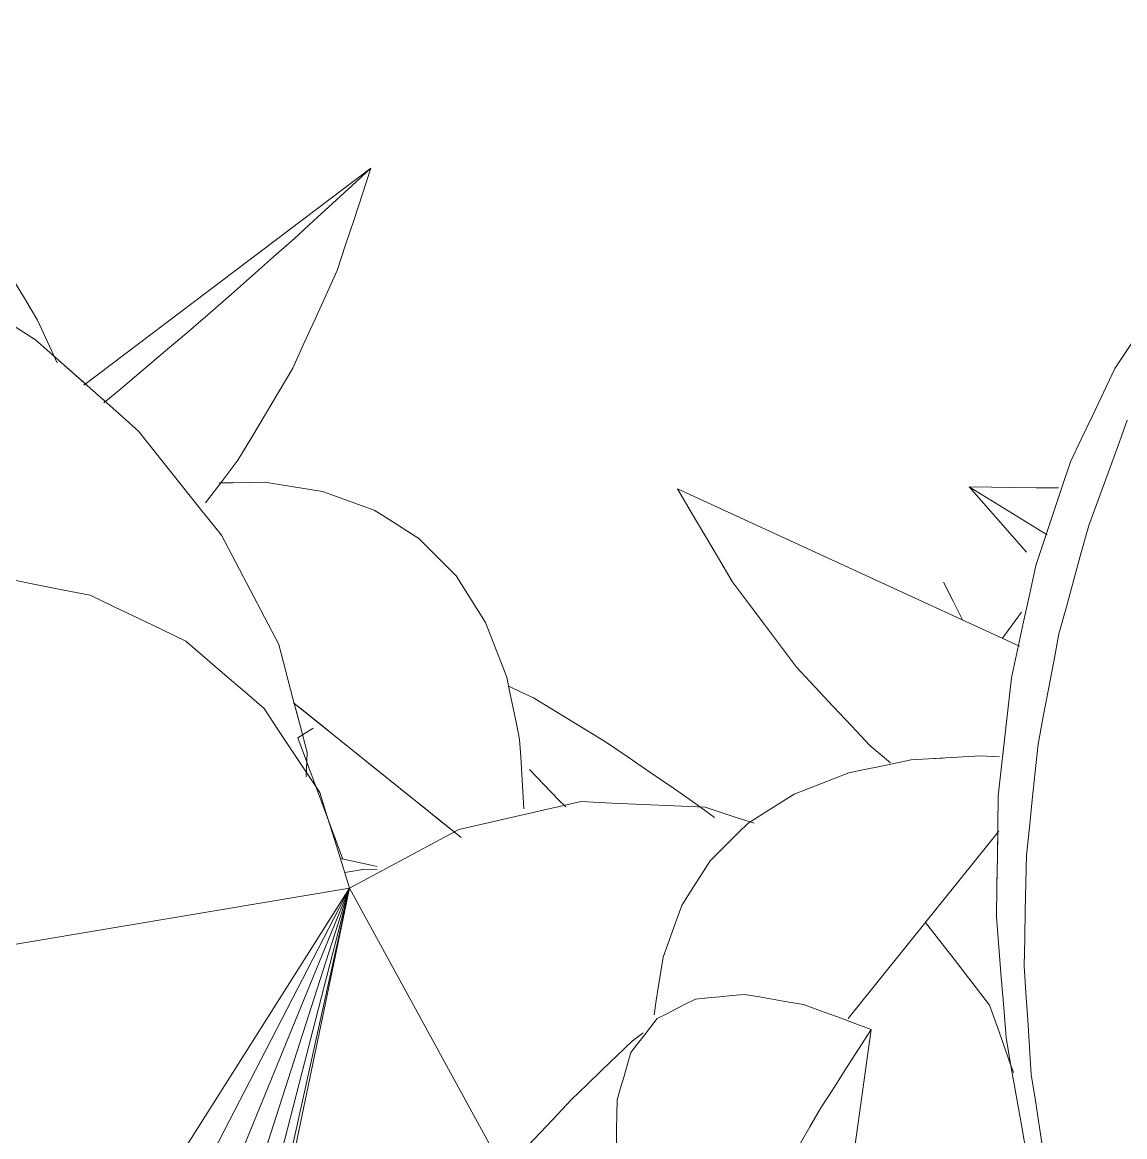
# Model space of a CAD drawing. Header units: metres. Extents: x -18.34 to -13.25, y -25.49 to -16.26.
# Drawn here: x -15.04048 to -14.99162, y -16.58252 to -16.53313 of the extents above; entities that cross this region are included whole.
import ezdxf

# ---------------------------------------------------------------- set-up
doc = ezdxf.new("R2010")
doc.units = ezdxf.units.M
doc.layers.add('Importações nas famílias', color=7, linetype='Continuous', lineweight=5)
doc.layers.add('Vegetação', color=7, linetype='Continuous', lineweight=5)

# ---------------------------------------------------------------- blocks, each defined once
blk = doc.blocks.new('Planta_pergolado_12200 - plantas pergolado_skp_Component_12-V9-Pavimento 02 - Executivo')
at = {"layer": 'Importações nas famílias', "color": 9, "flags": 128}
blk.add_lwpolyline([(0.201591, 0.160989), (0.20076, 0.161302), (0.199945, 0.161609)], dxfattribs=at)
blk = doc.blocks.new('Planta_pergolado_12200 - plantas pergolado_skp_Component_16-V11-Pavimento 02 - Executivo')
blk.add_blockref('Planta_pergolado_12200 - plantas pergolado_skp_Component_12-V9-Pavimento 02 - Executivo', (0, 0))
blk = doc.blocks.new('Planta_pergolado_12200 - plantas pergolado_skp_Component_12-V15-Pavimento 02 - Executivo')
at = {"layer": 'Importações nas famílias', "color": 9}
for p, q in [((0.194713, 0.07914), (0.194664, 0.079575)), ((0.194664, 0.076098), (0.194713, 0.076533))]:
    blk.add_line(p, q, dxfattribs=at)
at = {"layer": 'Importações nas famílias', "color": 9, "flags": 128}
for points in [[(0.194078, 0.081294), (0.193836, 0.081714), (0.193593, 0.082134), (0.193351, 0.082555), (0.193109, 0.082975)], [(0.194664, 0.079575), (0.194518, 0.080005), (0.194371, 0.080435), (0.194225, 0.080864), (0.194078, 0.081294)], [(0.194078, 0.074379), (0.194225, 0.074809), (0.194371, 0.075238), (0.194518, 0.075668), (0.194664, 0.076098)], [(0.193109, 0.072698), (0.193351, 0.073118), (0.193593, 0.073538), (0.193836, 0.073959), (0.194078, 0.074379)], [(0.192149, 0.071537), (0.192438, 0.071886), (0.192773, 0.072292), (0.193109, 0.072698)]]:
    blk.add_lwpolyline(points, dxfattribs=at)
blk = doc.blocks.new('Planta_pergolado_12200 - plantas pergolado_skp_Component_12-V16-Pavimento 02 - Executivo')
at = {"layer": 'Importações nas famílias', "color": 9, "flags": 128}
for points in [[(0.191887, 0.064873), (0.192159, 0.064331), (0.192584, 0.063482)], [(0.192584, 0.063482), (0.192898, 0.062633), (0.193212, 0.061784), (0.193526, 0.060934), (0.193841, 0.060085)], [(0.193841, 0.060085), (0.194036, 0.059255), (0.194232, 0.058425), (0.194428, 0.057595), (0.194624, 0.056765)], [(0.194624, 0.056765), (0.194696, 0.055974), (0.194769, 0.055183), (0.194842, 0.054392), (0.194915, 0.053601)], [(0.194915, 0.053601), (0.194863, 0.052867), (0.194811, 0.052134)]]:
    blk.add_lwpolyline(points, dxfattribs=at)
blk = doc.blocks.new('Planta_pergolado_12200 - plantas pergolado_skp_Component_17-V17-Pavimento 02 - Executivo')
at = {"layer": 'Importações nas famílias', "color": 9}
for p, q in [((0.193796, 0.091238), (0.193764, 0.090477)), ((0.193124, 0.08409), (0.193019, 0.083654))]:
    blk.add_line(p, q, dxfattribs=at)
at = {"layer": 'Importações nas famílias', "color": 9, "flags": 128}
for points in [[(0.193764, 0.090477), (0.193695, 0.089573), (0.193625, 0.08867), (0.193556, 0.087766), (0.193486, 0.086863)], [(0.193486, 0.086863), (0.193396, 0.08617), (0.193305, 0.085477), (0.193215, 0.084783), (0.193124, 0.08409)]]:
    blk.add_lwpolyline(points, dxfattribs=at)
blk = doc.blocks.new('Planta_pergolado_12200 - plantas pergolado_skp_Component_16-V25-Pavimento 02 - Executivo')
for name in ['Planta_pergolado_12200 - plantas pergolado_skp_Component_17-V17-Pavimento 02 - Executivo', 'Planta_pergolado_12200 - plantas pergolado_skp_Component_12-V15-Pavimento 02 - Executivo', 'Planta_pergolado_12200 - plantas pergolado_skp_Component_12-V16-Pavimento 02 - Executivo']:
    blk.add_blockref(name, (0, 0))
blk = doc.blocks.new('Planta_pergolado_12200 - plantas pergolado_skp_Component_12-V21-Pavimento 02 - Executivo')
at = {"layer": 'Importações nas famílias', "color": 9}
blk.add_line((0.193129, 0.071553), (0.192242, 0.071578), dxfattribs=at)
at = {"layer": 'Importações nas famílias', "color": 9, "flags": 128}
for points in [[(0.196639, 0.07106), (0.195762, 0.071183), (0.194884, 0.071306), (0.194006, 0.07143), (0.193129, 0.071553)], [(0.200077, 0.070182), (0.199218, 0.070401), (0.198358, 0.070621), (0.197499, 0.07084), (0.196639, 0.07106)], [(0.20174, 0.069555), (0.200908, 0.069868), (0.200077, 0.070182)]]:
    blk.add_lwpolyline(points, dxfattribs=at)
blk = doc.blocks.new('Planta_pergolado_12200 - plantas pergolado_skp_Component_17-V23-Pavimento 02 - Executivo')
at = {"layer": 'Importações nas famílias', "color": 9}
for p, q in [((0.186379, 0.079879), (0.18678, 0.079577)), ((0.187578, 0.078649), (0.188028, 0.078042)), ((0.191932, 0.066044), (0.191985, 0.064977))]:
    blk.add_line(p, q, dxfattribs=at)
blk = doc.blocks.new('Planta_pergolado_12200 - plantas pergolado_skp_Component_16-V1401-Pavimento 02 - Executivo')
for name in ['Planta_pergolado_12200 - plantas pergolado_skp_Component_17-V23-Pavimento 02 - Executivo', 'Planta_pergolado_12200 - plantas pergolado_skp_Component_12-V21-Pavimento 02 - Executivo']:
    blk.add_blockref(name, (0, 0))
blk = doc.blocks.new('Planta_pergolado_12200 - plantas pergolado_skp_-V1406-Pavimento 02 - Executivo')
for name in ['Planta_pergolado_12200 - plantas pergolado_skp_Component_16-V25-Pavimento 02 - Executivo', 'Planta_pergolado_12200 - plantas pergolado_skp_Component_16-V25-Pavimento 02 - Executivo', 'Planta_pergolado_12200 - plantas pergolado_skp_Component_16-V1401-Pavimento 02 - Executivo']:
    blk.add_blockref(name, (0, 0))
blk = doc.blocks.new('Planta_pergolado_12200 - plantas pergolado_skp_-V1407-Pavimento 02 - Executivo')
at = {"xscale": 1.254472261797389, "yscale": 1.254472261797389, "zscale": 1.254472261797389, "rotation": 44.99999999999149}
blk.add_blockref('Planta_pergolado_12200 - plantas pergolado_skp_-V1406-Pavimento 02 - Executivo', (0.101937, -0.102346), dxfattribs=at)
blk.add_blockref('Planta_pergolado_12200 - plantas pergolado_skp_Component_16-V11-Pavimento 02 - Executivo', (0, 0))
blk.add_blockref('Planta_pergolado_12200 - plantas pergolado_skp_Component_16-V11-Pavimento 02 - Executivo', (0, 0))
blk = doc.blocks.new('Planta_pergolado_12200 - plantas pergolado_skp_Component_17-V1480-Pavimento 02 - Executivo')
at = {"layer": 'Importações nas famílias', "color": 9}
for p, q in [((0.192255, 0.136347), (0.192335, 0.135749)), ((0.192335, 0.135749), (0.192293, 0.134992))]:
    blk.add_line(p, q, dxfattribs=at)
at = {"layer": 'Importações nas famílias', "color": 9, "flags": 128}
for points in [[(0.201453, 0.105242), (0.201343, 0.104123), (0.201232, 0.103004)], [(0.201232, 0.103004), (0.200941, 0.101977), (0.200649, 0.10095), (0.200357, 0.099923), (0.200066, 0.098897)], [(0.200066, 0.098897), (0.199612, 0.098032), (0.199159, 0.097167), (0.198706, 0.096303), (0.198253, 0.095438)], [(0.198253, 0.095438), (0.197669, 0.094794), (0.197085, 0.094151), (0.196501, 0.093507), (0.195918, 0.092863)], [(0.195918, 0.092863), (0.195243, 0.092485), (0.194568, 0.092106), (0.193894, 0.091728)]]:
    blk.add_lwpolyline(points, dxfattribs=at)
blk = doc.blocks.new('Planta_pergolado_12200 - plantas pergolado_skp_Component_16-V1481-Pavimento 02 - Executivo')
blk.add_blockref('Planta_pergolado_12200 - plantas pergolado_skp_Component_17-V1480-Pavimento 02 - Executivo', (0, 0))
blk = doc.blocks.new('Planta_pergolado_12200 - plantas pergolado_skp_Component_17-V1482-Pavimento 02 - Executivo')
at = {"layer": 'Importações nas famílias', "color": 9}
for p, q in [((0.192255, 0.136347), (0.192335, 0.135749)), ((0.192335, 0.135749), (0.192293, 0.134992)), ((0.190342, 0.09109), (0.190473, 0.100373)), ((0.189677, 0.093001), (0.190312, 0.091085)), ((0.190299, 0.091083), (0.189568, 0.092573)), ((0.190306, 0.091084), (0.189618, 0.092771)), ((0.19031, 0.091085), (0.189656, 0.092919)), ((0.19029, 0.091081), (0.189523, 0.092341)), ((0.190279, 0.09108), (0.189557, 0.092035)), ((0.190268, 0.091078), (0.189579, 0.091831)), ((0.190258, 0.091076), (0.189592, 0.091707)), ((0.190252, 0.091075), (0.189599, 0.091646)), ((0.190251, 0.091075), (0.1896, 0.091639))]:
    blk.add_line(p, q, dxfattribs=at)
at = {"layer": 'Importações nas famílias', "color": 9, "flags": 128}
for points in [[(0.201453, 0.105242), (0.201343, 0.104123), (0.201232, 0.103004)], [(0.201232, 0.103004), (0.200941, 0.101977), (0.200649, 0.10095), (0.200357, 0.099923), (0.200066, 0.098897)], [(0.200066, 0.098897), (0.199612, 0.098032), (0.199159, 0.097167), (0.198706, 0.096303), (0.198253, 0.095438)], [(0.198253, 0.095438), (0.197669, 0.094794), (0.197085, 0.094151), (0.196501, 0.093507), (0.195918, 0.092863)], [(0.195918, 0.092863), (0.195243, 0.092485), (0.194568, 0.092106), (0.193894, 0.091728)], [(0.190639, 0.0839), (0.190588, 0.083097), (0.190515, 0.081969)], [(0.190515, 0.081969), (0.190258, 0.080917), (0.190002, 0.079866)]]:
    blk.add_lwpolyline(points, dxfattribs=at)
blk = doc.blocks.new('Planta_pergolado_12200 - plantas pergolado_skp_Component_16-V1483-Pavimento 02 - Executivo')
blk.add_blockref('Planta_pergolado_12200 - plantas pergolado_skp_Component_17-V1482-Pavimento 02 - Executivo', (0, 0))
blk = doc.blocks.new('Planta_pergolado_12200 - plantas pergolado_skp_Component_12-V92-Pavimento 02 - Executivo')
at = {"layer": 'Importações nas famílias', "color": 9}
for p, q in [((0.203403, 0.068928), (0.191869, 0.066029)), ((0.191821, 0.066908), (0.192533, 0.067056))]:
    blk.add_line(p, q, dxfattribs=at)
at = {"layer": 'Importações nas famílias', "color": 9, "flags": 128}
for points in [[(0.193129, 0.071553), (0.192242, 0.071578), (0.191356, 0.071604)], [(0.196639, 0.07106), (0.195762, 0.071183), (0.194884, 0.071306), (0.194006, 0.07143), (0.193129, 0.071553)], [(0.200077, 0.070182), (0.199218, 0.070401), (0.198358, 0.070621), (0.197499, 0.07084), (0.196639, 0.07106)], [(0.203403, 0.068928), (0.202571, 0.069241), (0.20174, 0.069555), (0.200908, 0.069868), (0.200077, 0.070182)], [(0.200015, 0.068415), (0.200862, 0.068544), (0.201709, 0.068672), (0.202556, 0.0688), (0.203403, 0.068928)], [(0.196363, 0.067786), (0.197276, 0.067944), (0.198189, 0.068101), (0.199102, 0.068258), (0.200015, 0.068415)], [(0.192533, 0.067056), (0.193491, 0.067239), (0.194448, 0.067421), (0.195405, 0.067604), (0.196363, 0.067786)]]:
    blk.add_lwpolyline(points, dxfattribs=at)
blk = doc.blocks.new('Planta_pergolado_12200 - plantas pergolado_skp_Component_17-V1486-Pavimento 02 - Executivo')
at = {"layer": 'Importações nas famílias', "color": 9}
blk.add_line((0.186379, 0.079879), (0.18703, 0.079389), dxfattribs=at)
at = {"layer": 'Importações nas famílias', "color": 9, "flags": 128}
for points in [[(0.185541, 0.083564), (0.18545, 0.083383), (0.184981, 0.082449)], [(0.18703, 0.079389), (0.187578, 0.078649), (0.188125, 0.07791), (0.188673, 0.07717), (0.189221, 0.07643)], [(0.189221, 0.07643), (0.189629, 0.075492), (0.190037, 0.074554), (0.190445, 0.073615), (0.190853, 0.072677)], [(0.190853, 0.072677), (0.191094, 0.071603), (0.191334, 0.07053), (0.191575, 0.069456), (0.191815, 0.068383)], [(0.191815, 0.068383), (0.191872, 0.067248), (0.191928, 0.066113), (0.191985, 0.064977), (0.192041, 0.063842)], [(0.192041, 0.063842), (0.19191, 0.062722), (0.191779, 0.061603), (0.191647, 0.060483), (0.191516, 0.059363)]]:
    blk.add_lwpolyline(points, dxfattribs=at)
blk = doc.blocks.new('Planta_pergolado_12200 - plantas pergolado_skp_Component_16-V1487-Pavimento 02 - Executivo')
for name in ['Planta_pergolado_12200 - plantas pergolado_skp_Component_17-V1486-Pavimento 02 - Executivo', 'Planta_pergolado_12200 - plantas pergolado_skp_Component_12-V92-Pavimento 02 - Executivo']:
    blk.add_blockref(name, (0, 0))
blk = doc.blocks.new('Planta_pergolado_12200 - plantas pergolado_skp_Component_12-V134-Pavimento 02 - Executivo')
at = {"layer": 'Importações nas famílias', "color": 9}
for p, q in [((0.188028, 0.07801), (0.188028, 0.085125)), ((0.188028, 0.079115), (0.188028, 0.078258))]:
    blk.add_line(p, q, dxfattribs=at)
at = {"layer": 'Importações nas famílias', "color": 9, "flags": 128}
for points in [[(0.191766, 0.084599), (0.191341, 0.084986), (0.190916, 0.085373), (0.190491, 0.08576), (0.190066, 0.086147)], [(0.188028, 0.084828), (0.188028, 0.084168), (0.188028, 0.083508), (0.188028, 0.082848), (0.188028, 0.082188)], [(0.193109, 0.082975), (0.192773, 0.083381), (0.192438, 0.083787), (0.192102, 0.084193), (0.191766, 0.084599)], [(0.194078, 0.081294), (0.193836, 0.081714), (0.193593, 0.082134), (0.193351, 0.082555), (0.193109, 0.082975)], [(0.188028, 0.082188), (0.188028, 0.08142), (0.188028, 0.080652), (0.188028, 0.079884), (0.188028, 0.079115)], [(0.194664, 0.079575), (0.194518, 0.080005), (0.194371, 0.080435), (0.194225, 0.080864), (0.194078, 0.081294)], [(0.19486, 0.077836), (0.194811, 0.078271), (0.194762, 0.078706), (0.194713, 0.07914), (0.194664, 0.079575)], [(0.194664, 0.076098), (0.194713, 0.076533), (0.194762, 0.076967), (0.194811, 0.077402), (0.19486, 0.077836)], [(0.194078, 0.074379), (0.194225, 0.074809), (0.194371, 0.075238), (0.194518, 0.075668), (0.194664, 0.076098)], [(0.193109, 0.072698), (0.193351, 0.073118), (0.193593, 0.073538), (0.193836, 0.073959), (0.194078, 0.074379)], [(0.192149, 0.071537), (0.192438, 0.071886), (0.192773, 0.072292), (0.193109, 0.072698)]]:
    blk.add_lwpolyline(points, dxfattribs=at)
blk = doc.blocks.new('Planta_pergolado_12200 - plantas pergolado_skp_Component_12-V97-Pavimento 02 - Executivo')
at = {"layer": 'Importações nas famílias', "color": 9}
blk.add_line((0.194707, 0.050667), (0.190574, 0.056524), dxfattribs=at)
at = {"layer": 'Importações nas famílias', "color": 9, "flags": 128}
for points in [[(0.191887, 0.064873), (0.192159, 0.064331), (0.192584, 0.063482)], [(0.192584, 0.063482), (0.192898, 0.062633), (0.193212, 0.061784), (0.193526, 0.060934), (0.193841, 0.060085)], [(0.193841, 0.060085), (0.194036, 0.059255), (0.194232, 0.058425), (0.194428, 0.057595), (0.194624, 0.056765)], [(0.194624, 0.056765), (0.194696, 0.055974), (0.194769, 0.055183), (0.194842, 0.054392), (0.194915, 0.053601)], [(0.194915, 0.053601), (0.194863, 0.052867), (0.194811, 0.052134), (0.194759, 0.0514), (0.194707, 0.050667)]]:
    blk.add_lwpolyline(points, dxfattribs=at)
blk = doc.blocks.new('Planta_pergolado_12200 - plantas pergolado_skp_Component_12-V135-Pavimento 02 - Executivo')
at = {"layer": 'Importações nas famílias', "color": 9}
for p, q in [((0.187216, 0.078849), (0.185016, 0.082519)), ((0.18778, 0.079038), (0.187216, 0.078849))]:
    blk.add_line(p, q, dxfattribs=at)
blk = doc.blocks.new('Planta_pergolado_12200 - plantas pergolado_skp_Component_17-V1488-Pavimento 02 - Executivo')
at = {"layer": 'Importações nas famílias', "color": 9}
for p, q in [((0.193796, 0.091238), (0.193764, 0.090477)), ((0.191013, 0.086863), (0.190988, 0.087179))]:
    blk.add_line(p, q, dxfattribs=at)
at = {"layer": 'Importações nas famílias', "color": 9, "flags": 128}
for points in [[(0.193764, 0.090477), (0.193695, 0.089573), (0.193625, 0.08867), (0.193556, 0.087766), (0.193486, 0.086863)], [(0.191194, 0.085477), (0.191103, 0.08617), (0.191013, 0.086863)], [(0.193486, 0.086863), (0.193396, 0.08617), (0.193305, 0.085477), (0.193215, 0.084783), (0.193124, 0.08409)], [(0.193124, 0.08409), (0.193019, 0.083654), (0.192913, 0.083219)]]:
    blk.add_lwpolyline(points, dxfattribs=at)
blk = doc.blocks.new('Planta_pergolado_12200 - plantas pergolado_skp_Component_16-V1489-Pavimento 02 - Executivo')
for name in ['Planta_pergolado_12200 - plantas pergolado_skp_Component_17-V1488-Pavimento 02 - Executivo', 'Planta_pergolado_12200 - plantas pergolado_skp_Component_12-V134-Pavimento 02 - Executivo', 'Planta_pergolado_12200 - plantas pergolado_skp_Component_12-V135-Pavimento 02 - Executivo', 'Planta_pergolado_12200 - plantas pergolado_skp_Component_12-V97-Pavimento 02 - Executivo']:
    blk.add_blockref(name, (0, 0))
blk = doc.blocks.new('Planta_pergolado_12200 - plantas pergolado_skp_-V1494-Pavimento 02 - Executivo')
for name in ['Planta_pergolado_12200 - plantas pergolado_skp_Component_16-V1489-Pavimento 02 - Executivo', 'Planta_pergolado_12200 - plantas pergolado_skp_Component_16-V25-Pavimento 02 - Executivo', 'Planta_pergolado_12200 - plantas pergolado_skp_Component_16-V1487-Pavimento 02 - Executivo']:
    blk.add_blockref(name, (0, 0))
blk = doc.blocks.new('Planta_pergolado_12200 - plantas pergolado_skp_-V1495-Pavimento 02 - Executivo')
at = {"xscale": 1.254472261797389, "yscale": 1.254472261797389, "zscale": 1.254472261797389, "rotation": 44.99999999999149}
blk.add_blockref('Planta_pergolado_12200 - plantas pergolado_skp_-V1494-Pavimento 02 - Executivo', (0.101937, -0.102346), dxfattribs=at)
for name in ['Planta_pergolado_12200 - plantas pergolado_skp_Component_16-V11-Pavimento 02 - Executivo', 'Planta_pergolado_12200 - plantas pergolado_skp_Component_16-V11-Pavimento 02 - Executivo', 'Planta_pergolado_12200 - plantas pergolado_skp_Component_16-V1483-Pavimento 02 - Executivo', 'Planta_pergolado_12200 - plantas pergolado_skp_Component_16-V1481-Pavimento 02 - Executivo']:
    blk.add_blockref(name, (0, 0))
blk = doc.blocks.new('Planta_pergolado_12200 - plantas pergolado_skp_-V1496-Pavimento 02 - Executivo')
at = {"rotation": 89.9999999999999}
for name in ['Planta_pergolado_12200 - plantas pergolado_skp_-V1495-Pavimento 02 - Executivo', 'Planta_pergolado_12200 - plantas pergolado_skp_-V1407-Pavimento 02 - Executivo']:
    blk.add_blockref(name, (0.696245, 0.01573), dxfattribs=at)
blk = doc.blocks.new('Planta_pergolado_12200 - plantas pergolado_skp_Component_12-V1781-Pavimento 02 - Executivo')
at = {"layer": 'Importações nas famílias', "color": 9}
for p, q in [((0.188028, 0.07109), (0.188028, 0.07904)), ((0.189557, 0.069162), (0.190066, 0.069526))]:
    blk.add_line(p, q, dxfattribs=at)
at = {"layer": 'Importações nas famílias', "color": 9, "flags": 128}
for points in [[(0.194078, 0.081294), (0.193836, 0.081714), (0.193593, 0.082134), (0.193351, 0.082555), (0.193109, 0.082975)], [(0.194664, 0.079575), (0.194518, 0.080005), (0.194371, 0.080435), (0.194225, 0.080864), (0.194078, 0.081294)], [(0.19486, 0.077836), (0.194811, 0.078271), (0.194762, 0.078706), (0.194713, 0.07914), (0.194664, 0.079575)], [(0.194664, 0.076098), (0.194713, 0.076533), (0.194762, 0.076967), (0.194811, 0.077402), (0.19486, 0.077836)], [(0.194078, 0.074379), (0.194225, 0.074809), (0.194371, 0.075238), (0.194518, 0.075668), (0.194664, 0.076098)], [(0.193109, 0.072698), (0.193351, 0.073118), (0.193593, 0.073538), (0.193836, 0.073959), (0.194078, 0.074379)], [(0.191766, 0.071074), (0.192102, 0.07148), (0.192438, 0.071886), (0.192773, 0.072292), (0.193109, 0.072698)], [(0.190066, 0.069526), (0.190491, 0.069913), (0.190916, 0.0703), (0.191341, 0.070687), (0.191766, 0.071074)]]:
    blk.add_lwpolyline(points, dxfattribs=at)
blk = doc.blocks.new('Planta_pergolado_12200 - plantas pergolado_skp_Component_12-V1782-Pavimento 02 - Executivo')
at = {"layer": 'Importações nas famílias', "color": 9, "flags": 128}
for points in [[(0.182152, 0.076692), (0.181499, 0.077288), (0.180845, 0.077885), (0.180192, 0.078481), (0.179538, 0.079077)], [(0.180571, 0.07889), (0.181319, 0.078235), (0.182066, 0.07758), (0.182813, 0.076925), (0.183561, 0.07627)], [(0.184589, 0.074037), (0.18398, 0.0747), (0.18337, 0.075364), (0.182761, 0.076028), (0.182152, 0.076692)], [(0.183561, 0.07627), (0.18425, 0.075539), (0.184939, 0.074809), (0.185628, 0.074078), (0.186318, 0.073348)], [(0.18682, 0.071141), (0.186262, 0.071865), (0.185704, 0.072589), (0.185146, 0.073313), (0.184589, 0.074037)], [(0.186318, 0.073348), (0.186933, 0.072559), (0.187548, 0.07177), (0.188163, 0.070981), (0.188778, 0.070193)], [(0.188822, 0.068038), (0.188321, 0.068814), (0.187821, 0.06959), (0.18732, 0.070365), (0.18682, 0.071141)], [(0.188778, 0.070193), (0.189304, 0.069364), (0.18983, 0.068535), (0.190357, 0.067707), (0.190883, 0.066878)], [(0.190571, 0.064761), (0.190134, 0.06558), (0.189696, 0.066399), (0.189259, 0.067219), (0.188822, 0.068038)], [(0.190883, 0.066878), (0.191308, 0.066029), (0.191733, 0.06518), (0.192159, 0.064331), (0.192584, 0.063482)], [(0.192049, 0.061347), (0.19168, 0.062201), (0.19131, 0.063054), (0.190941, 0.063908), (0.190571, 0.064761)], [(0.192584, 0.063482), (0.192898, 0.062633), (0.193212, 0.061784), (0.193526, 0.060934), (0.193841, 0.060085)], [(0.19324, 0.057834), (0.192942, 0.058712), (0.192644, 0.05959), (0.192347, 0.060469), (0.192049, 0.061347)], [(0.193841, 0.060085), (0.194036, 0.059255), (0.194232, 0.058425), (0.194428, 0.057595), (0.194624, 0.056765)], [(0.194624, 0.056765), (0.194696, 0.055974), (0.194769, 0.055183), (0.194842, 0.054392), (0.194915, 0.053601)]]:
    blk.add_lwpolyline(points, dxfattribs=at)
blk = doc.blocks.new('Planta_pergolado_12200 - plantas pergolado_skp_Component_12-V270-Pavimento 02 - Executivo')
at = {"layer": 'Importações nas famílias', "color": 9}
blk.add_line((0.187216, 0.078849), (0.177637, 0.094829), dxfattribs=at)
at = {"layer": 'Importações nas famílias', "color": 9, "flags": 128}
for points in [[(0.178733, 0.095513), (0.178459, 0.095342), (0.178185, 0.095171), (0.177911, 0.095), (0.177637, 0.094829)], [(0.179811, 0.095809), (0.179542, 0.095735), (0.179272, 0.095661), (0.179003, 0.095587), (0.178733, 0.095513)], [(0.180859, 0.095715), (0.180597, 0.095739), (0.180335, 0.095762), (0.180073, 0.095786), (0.179811, 0.095809)], [(0.181864, 0.095232), (0.181613, 0.095353), (0.181362, 0.095474), (0.18111, 0.095594), (0.180859, 0.095715)], [(0.182817, 0.094364), (0.182579, 0.094581), (0.182341, 0.094798), (0.182103, 0.095015), (0.181864, 0.095232)], [(0.183707, 0.093122), (0.183484, 0.093433), (0.183262, 0.093743), (0.18304, 0.094054), (0.182817, 0.094364)], [(0.184522, 0.09152), (0.184318, 0.091921), (0.184114, 0.092321), (0.18391, 0.092722), (0.183707, 0.093122)], [(0.184272, 0.092129), (0.18496, 0.091753), (0.185649, 0.091377), (0.186338, 0.091001), (0.187027, 0.090625)], [(0.185256, 0.089575), (0.185072, 0.090061), (0.184889, 0.090547), (0.184706, 0.091034), (0.184522, 0.09152)], [(0.187027, 0.090625), (0.187599, 0.090235), (0.188172, 0.089845), (0.188745, 0.089455), (0.189317, 0.089065)], [(0.185898, 0.087308), (0.185738, 0.087875), (0.185577, 0.088441), (0.185416, 0.089008), (0.185256, 0.089575)], [(0.189317, 0.089065), (0.189761, 0.088671), (0.190204, 0.088276), (0.190647, 0.087881), (0.19109, 0.087487)], [(0.19109, 0.087487), (0.191394, 0.087096), (0.191697, 0.086706), (0.192, 0.086316), (0.192304, 0.085926)], [(0.186443, 0.084745), (0.186307, 0.085386), (0.186171, 0.086027), (0.186035, 0.086667), (0.185898, 0.087308)], [(0.192304, 0.085926), (0.19246, 0.085549), (0.192616, 0.085172), (0.192773, 0.084796), (0.192929, 0.084419)], [(0.186884, 0.081915), (0.186774, 0.082623), (0.186664, 0.08333), (0.186553, 0.084038), (0.186443, 0.084745)], [(0.192929, 0.084419), (0.192935, 0.084065), (0.19294, 0.08371), (0.192946, 0.083356), (0.192952, 0.083002)], [(0.192952, 0.083002), (0.192807, 0.082678), (0.192662, 0.082355), (0.192517, 0.082031), (0.192372, 0.081708)], [(0.187216, 0.078849), (0.187133, 0.079615), (0.18705, 0.080382), (0.186967, 0.081149), (0.186884, 0.081915)], [(0.192372, 0.081708), (0.192079, 0.081423), (0.191787, 0.081138), (0.191494, 0.080852), (0.191202, 0.080567)], [(0.191202, 0.080567), (0.190769, 0.080327), (0.190336, 0.080087), (0.189903, 0.079847), (0.18947, 0.079607)], [(0.18947, 0.079607), (0.188907, 0.079417), (0.188343, 0.079228), (0.18778, 0.079038), (0.187216, 0.078849)]]:
    blk.add_lwpolyline(points, dxfattribs=at)
blk = doc.blocks.new('Planta_pergolado_12200 - plantas pergolado_skp_Component_17-V1783-Pavimento 02 - Executivo')
at = {"layer": 'Importações nas famílias', "color": 9}
blk.add_line((0.193124, 0.08409), (0.193019, 0.083654), dxfattribs=at)
at = {"layer": 'Importações nas famílias', "color": 9, "flags": 128}
for points in [[(0.193764, 0.090477), (0.193695, 0.089573), (0.193625, 0.08867), (0.193556, 0.087766), (0.193486, 0.086863)], [(0.193486, 0.086863), (0.193396, 0.08617), (0.193305, 0.085477), (0.193215, 0.084783), (0.193124, 0.08409)]]:
    blk.add_lwpolyline(points, dxfattribs=at)
blk = doc.blocks.new('Planta_pergolado_12200 - plantas pergolado_skp_Component_16-V1784-Pavimento 02 - Executivo')
for name in ['Planta_pergolado_12200 - plantas pergolado_skp_Component_17-V1783-Pavimento 02 - Executivo', 'Planta_pergolado_12200 - plantas pergolado_skp_Component_12-V270-Pavimento 02 - Executivo', 'Planta_pergolado_12200 - plantas pergolado_skp_Component_12-V1782-Pavimento 02 - Executivo', 'Planta_pergolado_12200 - plantas pergolado_skp_Component_12-V1781-Pavimento 02 - Executivo']:
    blk.add_blockref(name, (0, 0))
blk = doc.blocks.new('Planta_pergolado_12200 - plantas pergolado_skp_Component_12-V409-Pavimento 02 - Executivo')
at = {"layer": 'Importações nas famílias', "color": 9}
for p, q in [((0.193129, 0.071553), (0.192242, 0.071578)), ((0.203403, 0.068928), (0.191329, 0.065893))]:
    blk.add_line(p, q, dxfattribs=at)
at = {"layer": 'Importações nas famílias', "color": 9, "flags": 128}
for points in [[(0.196639, 0.07106), (0.195762, 0.071183), (0.194884, 0.071306), (0.194006, 0.07143), (0.193129, 0.071553)], [(0.200077, 0.070182), (0.199218, 0.070401), (0.198358, 0.070621), (0.197499, 0.07084), (0.196639, 0.07106)], [(0.203403, 0.068928), (0.202571, 0.069241), (0.20174, 0.069555), (0.200908, 0.069868), (0.200077, 0.070182)]]:
    blk.add_lwpolyline(points, dxfattribs=at)
blk = doc.blocks.new('Planta_pergolado_12200 - plantas pergolado_skp_Component_17-V1788-Pavimento 02 - Executivo')
at = {"layer": 'Importações nas famílias', "color": 9}
blk.add_line((0.191932, 0.066044), (0.191985, 0.064977), dxfattribs=at)
blk = doc.blocks.new('Planta_pergolado_12200 - plantas pergolado_skp_Component_16-V1789-Pavimento 02 - Executivo')
for name in ['Planta_pergolado_12200 - plantas pergolado_skp_Component_17-V1788-Pavimento 02 - Executivo', 'Planta_pergolado_12200 - plantas pergolado_skp_Component_12-V409-Pavimento 02 - Executivo']:
    blk.add_blockref(name, (0, 0))
blk = doc.blocks.new('Planta_pergolado_12200 - plantas pergolado_skp_Component_12-V1790-Pavimento 02 - Executivo')
at = {"layer": 'Importações nas famílias', "color": 9}
for p, q in [((0.194713, 0.07914), (0.194664, 0.079575)), ((0.194664, 0.076098), (0.194713, 0.076533)), ((0.189557, 0.069162), (0.190066, 0.069526))]:
    blk.add_line(p, q, dxfattribs=at)
at = {"layer": 'Importações nas famílias', "color": 9, "flags": 128}
for points in [[(0.194078, 0.081294), (0.193836, 0.081714), (0.193593, 0.082134), (0.193351, 0.082555), (0.193109, 0.082975)], [(0.194664, 0.079575), (0.194518, 0.080005), (0.194371, 0.080435), (0.194225, 0.080864), (0.194078, 0.081294)], [(0.194078, 0.074379), (0.194225, 0.074809), (0.194371, 0.075238), (0.194518, 0.075668), (0.194664, 0.076098)], [(0.193109, 0.072698), (0.193351, 0.073118), (0.193593, 0.073538), (0.193836, 0.073959), (0.194078, 0.074379)], [(0.191766, 0.071074), (0.192102, 0.07148), (0.192438, 0.071886), (0.192773, 0.072292), (0.193109, 0.072698)], [(0.190998, 0.070374), (0.191341, 0.070687), (0.191766, 0.071074)], [(0.190066, 0.069526), (0.190491, 0.069913), (0.190916, 0.0703)]]:
    blk.add_lwpolyline(points, dxfattribs=at)
blk = doc.blocks.new('Planta_pergolado_12200 - plantas pergolado_skp_Component_12-V1792-Pavimento 02 - Executivo')
at = {"layer": 'Importações nas famílias', "color": 9}
for p, q in [((0.186318, 0.073348), (0.186933, 0.072559)), ((0.190357, 0.067707), (0.190883, 0.066878))]:
    blk.add_line(p, q, dxfattribs=at)
at = {"layer": 'Importações nas famílias', "color": 9, "flags": 128}
for points in [[(0.180571, 0.07889), (0.181319, 0.078235), (0.182066, 0.07758), (0.182813, 0.076925), (0.183561, 0.07627)], [(0.183561, 0.07627), (0.18425, 0.075539), (0.184939, 0.074809), (0.185628, 0.074078), (0.186318, 0.073348)], [(0.186979, 0.0725), (0.187548, 0.07177), (0.188028, 0.071155)], [(0.189455, 0.069126), (0.18983, 0.068535), (0.190157, 0.068022)], [(0.190883, 0.066878), (0.191308, 0.066029), (0.191733, 0.06518), (0.192159, 0.064331), (0.192584, 0.063482)], [(0.192584, 0.063482), (0.192898, 0.062633), (0.193212, 0.061784), (0.193526, 0.060934), (0.193841, 0.060085)], [(0.193841, 0.060085), (0.194036, 0.059255), (0.194232, 0.058425), (0.194428, 0.057595), (0.194624, 0.056765)], [(0.194624, 0.056765), (0.194696, 0.055974), (0.194769, 0.055183), (0.194842, 0.054392), (0.194915, 0.053601)]]:
    blk.add_lwpolyline(points, dxfattribs=at)
blk = doc.blocks.new('Planta_pergolado_12200 - plantas pergolado_skp_Component_17-V1795-Pavimento 02 - Executivo')
at = {"layer": 'Importações nas famílias', "color": 9}
blk.add_line((0.193124, 0.08409), (0.193019, 0.083654), dxfattribs=at)
at = {"layer": 'Importações nas famílias', "color": 9, "flags": 128}
for points in [[(0.193764, 0.090477), (0.193695, 0.089573), (0.193625, 0.08867), (0.193556, 0.087766), (0.193486, 0.086863)], [(0.193486, 0.086863), (0.193396, 0.08617), (0.193305, 0.085477), (0.193215, 0.084783), (0.193124, 0.08409)]]:
    blk.add_lwpolyline(points, dxfattribs=at)
blk = doc.blocks.new('Planta_pergolado_12200 - plantas pergolado_skp_Component_16-V1796-Pavimento 02 - Executivo')
for name in ['Planta_pergolado_12200 - plantas pergolado_skp_Component_17-V1795-Pavimento 02 - Executivo', 'Planta_pergolado_12200 - plantas pergolado_skp_Component_12-V1792-Pavimento 02 - Executivo', 'Planta_pergolado_12200 - plantas pergolado_skp_Component_12-V1790-Pavimento 02 - Executivo']:
    blk.add_blockref(name, (0, 0))
blk = doc.blocks.new('Planta_pergolado_12200 - plantas pergolado_skp_-V1797-Pavimento 02 - Executivo')
for name in ['Planta_pergolado_12200 - plantas pergolado_skp_Component_16-V1784-Pavimento 02 - Executivo', 'Planta_pergolado_12200 - plantas pergolado_skp_Component_16-V1796-Pavimento 02 - Executivo', 'Planta_pergolado_12200 - plantas pergolado_skp_Component_16-V1789-Pavimento 02 - Executivo']:
    blk.add_blockref(name, (0, 0))
blk = doc.blocks.new('Planta_pergolado_12200 - plantas pergolado_skp_-V1798-Pavimento 02 - Executivo')
at = {"xscale": 1.254472261797389, "yscale": 1.254472261797389, "zscale": 1.254472261797389, "rotation": 44.99999999999149}
blk.add_blockref('Planta_pergolado_12200 - plantas pergolado_skp_-V1797-Pavimento 02 - Executivo', (0.101937, -0.102346), dxfattribs=at)
blk = doc.blocks.new('Planta_pergolado_12200 - plantas pergolado_skp_-V1872-Pavimento 02 - Executivo')
at = {"rotation": 89.9999999999999}
blk.add_blockref('Planta_pergolado_12200 - plantas pergolado_skp_-V1798-Pavimento 02 - Executivo', (0.274037, 0.01573), dxfattribs=at)
blk = doc.blocks.new('Planta_pergolado_12200 - plantas pergolado_skp_Component_12-V495-Pavimento 02 - Executivo')
at = {"layer": 'Importações nas famílias', "color": 9}
for p, q in [((-0.334005, -0.198149), (-0.318307, -0.172619)), ((-0.339337, -0.197764), (-0.339143, -0.196807)), ((-0.340374, -0.208507), (-0.338247, -0.205049))]:
    blk.add_line(p, q, dxfattribs=at)
at = {"layer": 'Importações nas famílias', "color": 9, "flags": 128}
for points in [[(-0.321556, -0.174011), (-0.320744, -0.173663), (-0.319931, -0.173315), (-0.319119, -0.172967), (-0.318307, -0.172619)], [(-0.318307, -0.172619), (-0.31829, -0.173131), (-0.318273, -0.173644), (-0.318256, -0.174157), (-0.31824, -0.17467)], [(-0.324643, -0.175787), (-0.323871, -0.175343), (-0.323099, -0.174899), (-0.322328, -0.174455), (-0.321556, -0.174011)], [(-0.31824, -0.17467), (-0.318334, -0.175283), (-0.318428, -0.175897), (-0.318522, -0.176511), (-0.318617, -0.177124)], [(-0.327533, -0.177926), (-0.32681, -0.177391), (-0.326088, -0.176856), (-0.325365, -0.176322), (-0.324643, -0.175787)], [(-0.318617, -0.177124), (-0.31882, -0.177824), (-0.319023, -0.178525), (-0.319226, -0.179225), (-0.319429, -0.179925)], [(-0.330195, -0.180404), (-0.329529, -0.179784), (-0.328864, -0.179165), (-0.328198, -0.178545), (-0.327533, -0.177926)], [(-0.319429, -0.179925), (-0.319737, -0.180695), (-0.320044, -0.181465), (-0.320351, -0.182235), (-0.320659, -0.183006)], [(-0.332598, -0.183194), (-0.331997, -0.182496), (-0.331396, -0.181799), (-0.330795, -0.181101), (-0.330195, -0.180404)], [(-0.334716, -0.186265), (-0.334187, -0.185497), (-0.333657, -0.184729), (-0.333127, -0.183962), (-0.332598, -0.183194)], [(-0.320659, -0.183006), (-0.321063, -0.183828), (-0.321467, -0.18465), (-0.321871, -0.185472), (-0.322275, -0.186294)], [(-0.336526, -0.189582), (-0.336073, -0.188753), (-0.335621, -0.187923), (-0.335169, -0.187094), (-0.334716, -0.186265)], [(-0.322275, -0.186294), (-0.322767, -0.187149), (-0.323259, -0.188004), (-0.32375, -0.188859), (-0.324242, -0.189714)], [(-0.338007, -0.193109), (-0.337637, -0.192227), (-0.337266, -0.191346), (-0.336896, -0.190464), (-0.336526, -0.189582)], [(-0.324242, -0.189714), (-0.324809, -0.190581), (-0.325377, -0.191449), (-0.325944, -0.192316), (-0.326512, -0.193184)], [(-0.339143, -0.196807), (-0.338859, -0.195883), (-0.338575, -0.194958), (-0.338291, -0.194034), (-0.338007, -0.193109)], [(-0.326512, -0.193184), (-0.327142, -0.194044), (-0.327772, -0.194903), (-0.328402, -0.195763), (-0.329032, -0.196623)], [(-0.329032, -0.196623), (-0.329709, -0.197455), (-0.330387, -0.198287)], [(-0.340374, -0.208507), (-0.340364, -0.207518), (-0.340353, -0.206528), (-0.340343, -0.205539), (-0.340333, -0.204549)], [(-0.337481, -0.205963), (-0.338204, -0.206599), (-0.338928, -0.207235), (-0.339651, -0.207871), (-0.340374, -0.208507)]]:
    blk.add_lwpolyline(points, dxfattribs=at)
blk = doc.blocks.new('Planta_pergolado_12200 - plantas pergolado_skp_Component_16-V1875-Pavimento 02 - Executivo')
blk.add_blockref('Planta_pergolado_12200 - plantas pergolado_skp_Component_12-V495-Pavimento 02 - Executivo', (0, 0))
blk = doc.blocks.new('Planta_pergolado_12200 - plantas pergolado_skp_-V1942-Pavimento 02 - Executivo')
blk.add_blockref('Planta_pergolado_12200 - plantas pergolado_skp_Component_16-V1875-Pavimento 02 - Executivo', (0, 0))
blk = doc.blocks.new('Planta_pergolado_12200 - plantas pergolado_skp_-V2183-Pavimento 02 - Executivo')
blk.add_blockref('Planta_pergolado_12200 - plantas pergolado_skp_-V1942-Pavimento 02 - Executivo', (0, 0))
blk = doc.blocks.new('Planta_pergolado_12200 - plantas pergolado_skp_Component_17-V2189-Pavimento 02 - Executivo')
at = {"layer": 'Importações nas famílias', "color": 9}
for p, q in [((-0.310022, -0.229099), (-0.322591, -0.235976)), ((-0.297749, -0.242387), (-0.322591, -0.235976)), ((-0.322591, -0.235976), (-0.299246, -0.243466)), ((-0.322591, -0.235976), (-0.300667, -0.244949)), ((-0.298805, -0.24125), (-0.322591, -0.235976)), ((-0.322591, -0.235976), (-0.299144, -0.240886)), ((-0.316427, -0.27274), (-0.322591, -0.235976)), ((-0.302196, -0.248885), (-0.322591, -0.235976)), ((-0.301673, -0.246798), (-0.322591, -0.235976))]:
    blk.add_line(p, q, dxfattribs=at)
at = {"layer": 'Importações nas famílias', "color": 9, "flags": 128}
for points in [[(-0.314427, -0.206552), (-0.315028, -0.206766), (-0.316221, -0.207188), (-0.317413, -0.207611)], [(-0.317413, -0.207611), (-0.318428, -0.208396), (-0.319444, -0.209181), (-0.32046, -0.209966), (-0.321075, -0.210442)], [(-0.325467, -0.218043), (-0.325759, -0.218924), (-0.326184, -0.220207)], [(-0.326184, -0.220207), (-0.326245, -0.221584), (-0.326306, -0.222961), (-0.326367, -0.224338), (-0.326427, -0.225715)], [(-0.326427, -0.225715), (-0.326119, -0.227067), (-0.325811, -0.22842), (-0.325503, -0.229773), (-0.325195, -0.231125)], [(-0.325195, -0.231125), (-0.324544, -0.232338), (-0.323893, -0.23355), (-0.323242, -0.234763), (-0.322591, -0.235976)], [(-0.322591, -0.235976), (-0.32365, -0.236304), (-0.324709, -0.236632), (-0.325768, -0.236961), (-0.326826, -0.237289)], [(-0.326826, -0.237289), (-0.327761, -0.237908), (-0.328695, -0.238527), (-0.329629, -0.239146), (-0.330563, -0.239765)], [(-0.330563, -0.239765), (-0.331309, -0.240633), (-0.332054, -0.2415), (-0.3328, -0.242368), (-0.333546, -0.243236)], [(-0.333546, -0.243236), (-0.334053, -0.244293), (-0.334559, -0.24535), (-0.335066, -0.246407), (-0.335572, -0.247465)], [(-0.335572, -0.247465), (-0.335805, -0.248639), (-0.336038, -0.249814), (-0.336271, -0.250988), (-0.336504, -0.252163)]]:
    blk.add_lwpolyline(points, dxfattribs=at)
blk = doc.blocks.new('Planta_pergolado_12200 - plantas pergolado_skp_Component_16-V2190-Pavimento 02 - Executivo')
blk.add_blockref('Planta_pergolado_12200 - plantas pergolado_skp_Component_17-V2189-Pavimento 02 - Executivo', (0, 0))
blk = doc.blocks.new('Planta_pergolado_12200 - plantas pergolado_skp_-V2250-Pavimento 02 - Executivo')
blk.add_blockref('Planta_pergolado_12200 - plantas pergolado_skp_Component_16-V2190-Pavimento 02 - Executivo', (0, 0))
blk = doc.blocks.new('Planta_pergolado_12200 - plantas pergolado_skp_-V2476-Pavimento 02 - Executivo')
blk.add_blockref('Planta_pergolado_12200 - plantas pergolado_skp_-V2250-Pavimento 02 - Executivo', (0, 0))
blk = doc.blocks.new('Planta_pergolado_12200 - Planta_pergolado_12200-V2477-Pavimento 02 - Executivo')
at = {"xscale": 1.068436298615139, "yscale": 1.068436298615139, "zscale": -1.068436298615139, "rotation": 96.20000000000395}
blk.add_blockref('Planta_pergolado_12200 - plantas pergolado_skp_-V1872-Pavimento 02 - Executivo', (-0.073046, -0.337289), dxfattribs=at)
at = {"extrusion": (0, 0, -1), "xscale": 1.068436298615139, "yscale": 1.068436298615139, "zscale": -1.068436298615139, "rotation": 263.7999999999961}
blk.add_blockref('Planta_pergolado_12200 - plantas pergolado_skp_-V1496-Pavimento 02 - Executivo', (0.167087, 0.38397), dxfattribs=at)
for name in ['Planta_pergolado_12200 - plantas pergolado_skp_-V2476-Pavimento 02 - Executivo', 'Planta_pergolado_12200 - plantas pergolado_skp_-V2183-Pavimento 02 - Executivo']:
    blk.add_blockref(name, (0, 0))

msp = doc.modelspace()

# ---------------------------------------------------------------- block references
at = {"layer": 'Vegetação', "color": 9, "rotation": 270.0000000000001}
msp.add_blockref('Planta_pergolado_12200 - Planta_pergolado_12200-V2477-Pavimento 02 - Executivo', (-14.79, -16.894101), dxfattribs=at)

doc.saveas('drawing.dxf')
